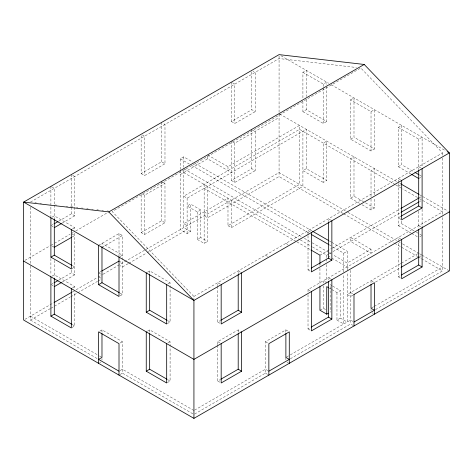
<?xml version="1.0" encoding="UTF-8"?>
<svg xmlns="http://www.w3.org/2000/svg" width="473" height="473" viewBox="0 0 473 473"><rect width="100%" height="100%" fill="white"/><g stroke="black" fill="none" stroke-linecap="round" stroke-linejoin="round"><path stroke-width="0.35" stroke-dasharray="2.37 1.77" d="M30.461 202.089L279.07 58.557L356.423 67.491M52.03 217.166L54.3 215.854L74.734 227.649L74.734 230.564M302.909 97.81L302.909 72.322L306.315 70.353L306.315 96.569M50.895 225.686L53.449 224.214M58.557 221.263L71.328 213.891L74.734 215.854L74.734 176.53L71.896 174.892M141.143 135.716L141.143 173.579L161.577 161.784L164.982 163.753L164.982 124.423L162.712 123.116M231.392 82.154L231.392 121.478L251.825 109.677L255.231 111.646L255.231 72.322L252.96 71.009M61.963 223.226L74.734 215.854M141.143 173.579L144.549 175.548L164.982 163.753M231.392 121.478L234.797 123.441L255.231 111.646M180.308 169.559L180.308 158.833L183.713 156.87L192.653 162.032M72.464 228.962L74.734 227.649M302.909 72.322L323.343 84.117L326.748 82.154L326.748 84.336M24.915 260.345L50.262 245.712M50.895 245.345L70.051 234.289M71.961 233.183L73.232 232.45M75.769 230.984L106.868 213.033M72.18 236.991L74.734 235.519L71.896 233.881M142.278 193.9L144.549 195.207L164.982 183.412L164.982 222.736L144.549 234.537L141.143 232.568L141.143 193.244M180.308 174.567L207.552 158.833L231.392 172.598M232.527 141.794L234.797 143.106L279.07 117.546M302.909 101.453L302.909 111.646L306.315 109.677L326.748 121.478L326.748 87.251M207.552 158.833L207.552 154.902L227.986 166.697L299.504 125.41L299.504 184.399L227.986 225.686L227.986 198.157L183.713 223.723L187.119 225.686M98.573 245.351L119.007 233.55L122.412 235.519L122.412 259.547M350.588 99.85L353.993 97.881L353.993 137.205L374.427 149.001L374.427 109.677L371.021 111.646L350.588 99.85L350.588 139.174L371.021 150.97L374.427 149.001M52.03 276.149L54.3 274.843L74.734 286.638L74.734 288.826M101.979 247.314L122.412 235.519M395.097 184.535L299.504 129.342L183.713 196.194L187.119 198.157L306.315 129.342L306.315 168.666L326.748 180.461L326.748 141.137L323.343 143.106L323.343 182.43L326.748 180.461M71.896 268.617L74.734 266.973L72.18 265.501M302.909 111.646L323.343 123.441L326.748 121.478M50.895 284.675L53.449 283.197M58.557 280.247L71.328 272.874L74.734 274.843L74.734 231.291M141.143 232.568L161.577 220.773L164.982 222.736M200.741 209.959L190.524 204.058L187.119 206.027L197.336 211.922L200.741 209.959L200.741 237.481L207.552 241.419L207.552 186.362M231.392 141.137L231.392 180.461L251.825 168.666L255.231 170.635L255.231 131.311L252.96 129.998M61.963 282.215L74.734 274.843M231.392 180.461L234.797 182.43L255.231 170.635M120.142 256.49L122.412 255.178L101.979 243.382L101.979 246.291M72.464 287.951L74.734 286.638M99.212 272.507L101.127 271.401M24.921 319.334L53.49 302.832M72.54 291.835L97.509 277.42M98.148 277.054L102.404 274.594M103.043 274.228L279.07 172.598L347.312 211.999M30.461 266.104L30.461 320.067L50.256 308.638M50.895 308.266L70.051 297.21M70.69 296.837L77.075 293.154M77.714 292.781L97.509 281.352M98.148 280.986L101.34 279.141M128.124 263.68L122.412 266.979L120.142 265.666M128.757 263.313L146.518 253.061M147.15 252.694L187.119 229.618M342.925 213.4L279.07 176.53L207.552 217.822L204.147 215.854M180.308 170.274L180.308 229.618L187.119 233.55L190.524 231.587L190.524 204.058M350.588 139.174L353.993 137.205M306.315 168.666L302.909 170.635L323.343 182.43M197.336 211.922L197.336 239.45L200.741 237.481M147.387 272.217L149.657 270.905L170.091 282.706L170.091 285.615M411.037 174.07L398.266 166.697L398.266 127.373L401.672 125.41L401.672 164.734L414.443 172.107M197.336 239.45L204.147 243.382L207.552 241.419M227.986 225.686L231.392 227.655L302.909 186.362L302.909 131.311M120.142 295.814L122.412 294.502L122.412 260.144M71.896 327.6L74.734 325.962L74.734 291.735M167.82 284.013L170.091 282.706M398.266 127.373L418.7 139.174L422.105 137.205L422.105 167.064M99.708 331.206L101.979 329.894L122.412 341.695L122.412 373.15L193.93 414.443M398.266 166.697L401.672 164.734M353.993 196.194L353.993 156.87L350.588 158.833L350.588 198.157L353.993 196.194L364.849 202.462M193.93 296.47L442.539 152.933L360.804 67.994L112.196 211.526L193.93 296.47L193.93 298.676M120.142 343.002L122.412 341.695M147.387 331.206L149.657 329.894L170.091 341.689L170.091 346.059M398.266 186.362L400.536 185.049M99.708 362.667L100.844 362.011M167.253 323.668L170.091 322.03L170.091 286.348M418.7 178.498L420.97 177.186M362.082 204.797L371.021 209.959L374.427 207.99L374.427 197.797M120.142 370.53L122.412 369.218L193.93 410.511M167.82 343.002L170.091 341.689M319.937 255.178L331.023 248.78M331.662 248.408L400.395 208.729M120.142 374.462L122.412 373.15M312.47 246.936L326.748 255.178L328.629 254.09M329.255 253.729L332.395 251.92M333.022 251.559L400.395 212.661M419.551 201.599L420.828 200.865M217.769 286.348L217.769 322.03L220.323 320.552M308.018 235.696L308.018 269.923L310.572 268.451M400.82 216.344L398.266 217.822L401.104 219.46M332.921 246.947L343.776 253.215L347.182 251.246L347.182 271.378M398.266 183.595L398.266 225.686L401.672 223.723L415.72 231.829M371.021 249.283L350.588 237.481L350.588 241.413L371.021 253.215L371.021 249.283L347.182 263.041L333.134 254.935M217.769 344.604L217.769 341.689L238.203 329.894L240.473 331.206M308.018 291.77L308.018 289.588L442.539 211.922L419.835 198.814M167.253 382.657L170.091 381.019L170.091 346.792M419.835 236.831L420.97 236.175M331.857 289.588L336.965 292.539L340.371 290.57L340.371 318.098L347.182 322.03L347.182 272.046M194.569 414.076L265.448 373.15L265.448 341.695L285.881 329.894L288.152 331.206M319.937 310.235L323.343 308.266L325.82 309.697M400.82 263.538L347.182 294.502L350.588 296.47L353.142 294.998M401.459 263.165L418.061 253.581M375.491 282.091L400.395 267.712M419.551 256.656L420.828 255.917M217.769 345.331L217.769 381.019L220.323 379.541M308.018 294.685L308.018 328.912L310.572 327.44M398.266 243.311L398.266 276.806L400.82 275.333M336.965 292.539L336.965 320.067L340.371 318.098M194.569 410.144L265.448 369.218L267.718 370.53M286.52 357.056L289.701 355.217M290.333 354.851L350.588 320.067L352.858 321.374M373.575 306.794L371.021 308.266L371.021 310.891M374.214 306.421L442.539 266.979M290.321 358.788L350.588 323.999L352.858 325.306M375.491 309.62L442.539 270.911L442.539 217.06M34.842 202.598L36.297 202.763M39.951 203.183L41.405 203.355M55.276 204.957L56.73 205.122M66.22 206.222L67.68 206.388M70.601 206.725L72.789 206.979M76.437 207.399L77.897 207.57M81.545 207.99L83.006 208.155M86.654 208.581L88.114 208.747M91.762 209.167L93.222 209.338M96.87 209.758L98.331 209.929M101.979 210.349L103.439 210.515M107.087 210.94L108.548 211.106M280.968 55.725L328.646 83.248M331.183 84.714L446.181 151.106M418.7 166.697L420.97 168.01M419.551 175.057L422.105 176.53M232.527 82.805L234.797 84.117L234.797 123.441M400.536 179.805L398.266 178.498L398.266 182.868M279.703 113.975L397.237 181.833M399.774 183.299L401.672 184.393M419.551 194.716L422.105 196.194L418.7 198.157L402.736 188.94M422.738 196.561L448.085 211.189M395.73 184.896L402.097 188.573M418.7 225.686L420.97 226.999M365.487 202.828L374.427 207.99M416.358 232.202L422.105 235.519M350.588 198.157L359.527 203.319M398.266 225.686L411.037 233.059M411.676 233.426L418.061 237.115M400.536 238.794L398.266 237.481L398.266 240.396M347.945 212.365L402.156 243.66M402.706 243.979L419.374 253.605M419.835 253.871L421.928 255.077M422.105 255.178L449.35 270.911M343.564 213.766L394.009 242.891M394.648 243.258L401.033 246.947M401.672 247.314L417.635 256.532M418.274 256.898L420.828 258.376M421.467 258.743L442.539 270.911M330.722 220.116L328.451 218.804L328.451 221.719M398.266 276.806L401.104 278.449M195.207 163.504L312.062 230.972M329.303 240.923L331.218 242.028M331.857 242.401L347.182 251.246M142.278 134.911L144.549 136.224L144.549 175.548M310.288 231.912L308.018 230.599L308.018 234.969M180.308 158.833L189.247 163.995M191.802 165.473L308.656 232.935M329.09 244.736L332.283 246.575M184.352 169.032L301.845 236.867M304.399 238.345L311.423 242.401M312.062 242.767L328.664 252.351M329.303 252.724L332.495 254.563M183.713 172.598L299.675 239.545M300.314 239.917L311.825 246.563M328.026 255.917L331.218 257.761M331.857 258.128L349.452 268.286M373.292 282.05L371.021 280.737L371.021 282.913M204.147 188.331L296.269 241.514M296.908 241.88L310.341 249.638M285.881 243.382L288.152 244.689M162.712 182.099L164.982 183.412M330.722 279.1L328.451 277.793L328.451 279.975M350.588 292.539L352.858 293.845M308.018 269.923L310.288 271.236M204.147 211.922L207.552 213.891M326.748 282.706L323.343 280.737L323.343 282.913M332.07 285.781L330.154 284.675L330.154 312.198M332.708 286.147L340.371 290.57M329.303 288.116L331.218 289.222M372.156 312.854L373.292 313.51M265.448 255.178L267.718 256.49M308.018 289.588L310.288 290.901M190.524 231.587L183.713 227.655L183.713 168.666M336.965 320.067L343.776 323.999L343.776 274.08M240.473 272.217L238.203 270.905L238.203 273.82M308.018 328.912L310.288 330.225M51.462 186.687L54.3 188.325L54.3 204.348M220.04 284.013L217.769 282.706L217.769 285.615M265.448 341.695L267.718 343.002M119.007 261.078L122.412 263.047M52.03 226.342L53.165 226.999M217.769 322.03L220.607 323.668M287.016 362.011L288.152 362.667M52.03 246.001L54.3 247.314M98.573 272.874L100.844 274.186M217.769 341.689L220.04 343.002M99.141 277.137L100.844 278.118M265.448 373.15L267.718 374.462M119.858 293.029L122.412 294.502M167.537 320.552L170.091 322.03M52.03 285.325L53.165 285.982M217.769 381.019L220.607 382.657M72.18 324.49L74.734 325.962M167.537 379.541L170.091 381.019M30.461 316.13L98.786 355.578M99.425 355.95L101.979 357.422L101.979 360.042M30.461 320.067L97.509 358.776M442.539 152.933L442.539 155.15M442.539 158.094L442.539 216.327M422.105 209.303L422.105 226.78M418.7 139.174L418.7 169.76M418.7 211.265L418.7 228.016M401.672 220.808L401.672 223.723M374.427 194.882L374.427 168.666L371.021 170.635L371.021 198.305M371.021 111.646L371.021 150.97M371.021 199.032L371.021 209.959M350.588 270.39L350.588 323.999M343.776 253.215L343.776 273.347M326.748 255.178L326.748 258.075M326.748 258.802L326.748 261.699M326.748 264.596L326.748 281.258M323.343 84.117L323.343 87.032M323.343 87.759L323.343 123.441M323.343 285.81L323.343 308.266M319.937 263.987L319.937 265.454M319.937 268.392L319.937 285.278M306.315 99.484L306.315 109.677M285.881 329.894L285.881 332.791M285.881 357.422L285.881 360.042M279.07 56.098L279.07 176.53M251.825 71.813L251.825 109.677M251.825 129.342L251.825 168.666M238.203 329.894L238.203 332.809M234.797 143.106L234.797 182.43M231.392 200.126L231.392 227.655M227.986 166.697L227.986 170.635M204.147 184.393L204.147 243.382M187.119 198.157L187.119 233.55M183.713 156.87L183.713 167.194M161.577 122.46L161.577 161.784M161.577 181.449L161.577 220.773M149.657 270.905L149.657 273.82M149.657 329.894L149.657 332.809M144.549 195.207L144.549 234.537M119.007 233.55L119.007 256.005M101.979 329.894L101.979 332.791M71.328 174.567L71.328 206.606M71.328 207.334L71.328 213.891M71.328 269.965L71.328 272.874M54.3 205.075L54.3 218.91M54.3 260.422L54.3 277.172M50.895 186.362L50.895 216.947M50.895 258.459L50.895 275.203M30.461 207.239L30.461 265.365"/><path stroke-width="0.71" d="M54.088 223.841L57.919 221.63M54.3 227.649L61.324 223.599M447.452 151.839L449.35 152.933L193.93 300.402L23.65 202.089L108.79 211.922L364.21 64.458L449.35 152.933L449.35 270.911L193.93 418.374L23.65 320.067L23.65 202.089L279.07 54.626L364.21 64.458M54.3 247.314L71.541 237.357M50.895 217.822L50.895 257.146L54.3 255.178L71.541 265.134M54.088 282.83L57.919 280.619M54.3 286.638L61.324 282.582M101.766 271.035L119.007 261.078M54.088 302.489L71.967 292.166M98.573 245.345L98.573 284.669L101.979 282.706L119.22 292.657M50.895 276.806L50.895 316.13L54.3 314.167L71.541 324.117M146.252 272.874L146.252 312.198L149.657 310.235L166.898 320.186M401.033 208.357L418.912 198.033M401.033 212.288L418.912 201.971M220.962 320.186L238.203 310.235L241.608 312.198L241.608 272.874M311.21 268.085L328.451 258.128L331.857 260.097L331.857 220.767M401.459 215.978L418.7 206.021L422.105 207.99L422.105 168.666M241.608 312.198L221.175 323.993L221.175 284.669M331.857 260.097L311.423 271.892L311.423 232.568M422.105 207.99L401.672 219.785L401.672 180.461M146.252 331.863L146.252 371.187L149.657 369.218L166.898 379.175M449.35 211.922L193.93 359.385L23.65 261.078M353.78 294.626L374.427 282.706L374.427 314.167M401.033 267.346L418.912 257.022M319.937 286.744L319.937 310.235L326.748 314.167L328.451 313.185M220.962 379.175L238.203 369.218L241.608 371.187L241.608 331.863M311.21 327.068L328.451 317.117L331.857 319.08L331.857 279.756M401.459 274.967L418.7 265.01L422.105 266.979L422.105 227.655M241.608 371.187L221.175 382.982L221.175 343.658M331.857 319.08L311.423 330.881L311.423 291.551M422.105 266.979L401.672 278.774L401.672 239.45M268.853 371.187L289.287 359.391L285.881 357.422L285.881 333.518M353.993 322.03L374.427 310.235L371.021 308.266L371.021 284.362M415.081 172.474L418.912 174.685M411.676 174.442L418.7 178.498M401.033 184.027L418.912 194.35M312.7 231.338L328.664 240.556M311.21 234.413L328.451 244.364M310.98 250.01L319.937 255.178L319.937 263.987M328.664 287.744L326.748 286.638L326.748 314.167M50.895 257.146L71.328 268.942L71.328 229.618M98.573 284.669L119.007 296.47L119.007 256.733M146.252 312.198L166.685 323.993L166.685 284.669M50.895 316.13L71.328 327.931L71.328 288.607M146.252 371.187L166.685 382.982L166.685 343.658M119.007 371.187L98.573 359.391L101.979 357.422L101.979 333.518M108.79 211.922L193.93 300.402L193.93 418.374M418.7 170.339L418.7 206.021M418.7 229.328L418.7 265.01M353.993 294.502L353.993 325.962M328.451 222.446L328.451 258.128M328.451 281.429L328.451 317.117M289.287 363.323L289.287 331.863L268.853 343.658L268.853 375.119M238.203 274.547L238.203 310.235M238.203 333.536L238.203 369.218M149.657 274.547L149.657 310.235M149.657 333.536L149.657 369.218M119.007 375.119L119.007 343.658L98.573 331.863L98.573 363.323M101.979 247.024L101.979 282.706M54.3 219.496L54.3 255.325M54.3 278.485L54.3 314.167"/></g></svg>
